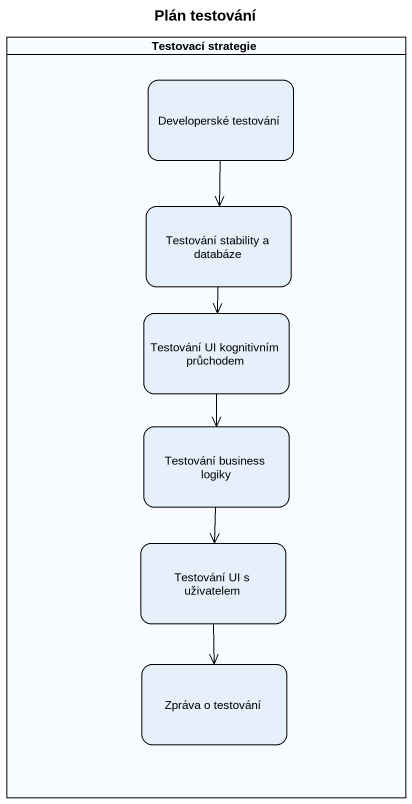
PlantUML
@startuml
title Plán testování
hide empty description
state "Testovací strategie" as Testovací_strategie <<partition>> {
  state "Developerské testování" as Developerské_testování
  state "Testování stability a databáze" as Testování_stability_a
  state "Testování UI kognitivním průchodem" as Testování_UI_kognitivním
  state "Testování business logiky" as Testování_business_logiky
  state "Testování UI s uživatelem" as Testování_UI_s_uživatelem
  state "Zpráva o testování" as Zpráva_o_testování
}
Developerské_testování --> Testování_stability_a
Testování_stability_a --> Testování_UI_kognitivním
Testování_UI_kognitivním --> Testování_business_logiky
Testování_business_logiky --> Testování_UI_s_uživatelem
Testování_UI_s_uživatelem --> Zpráva_o_testování
@enduml
